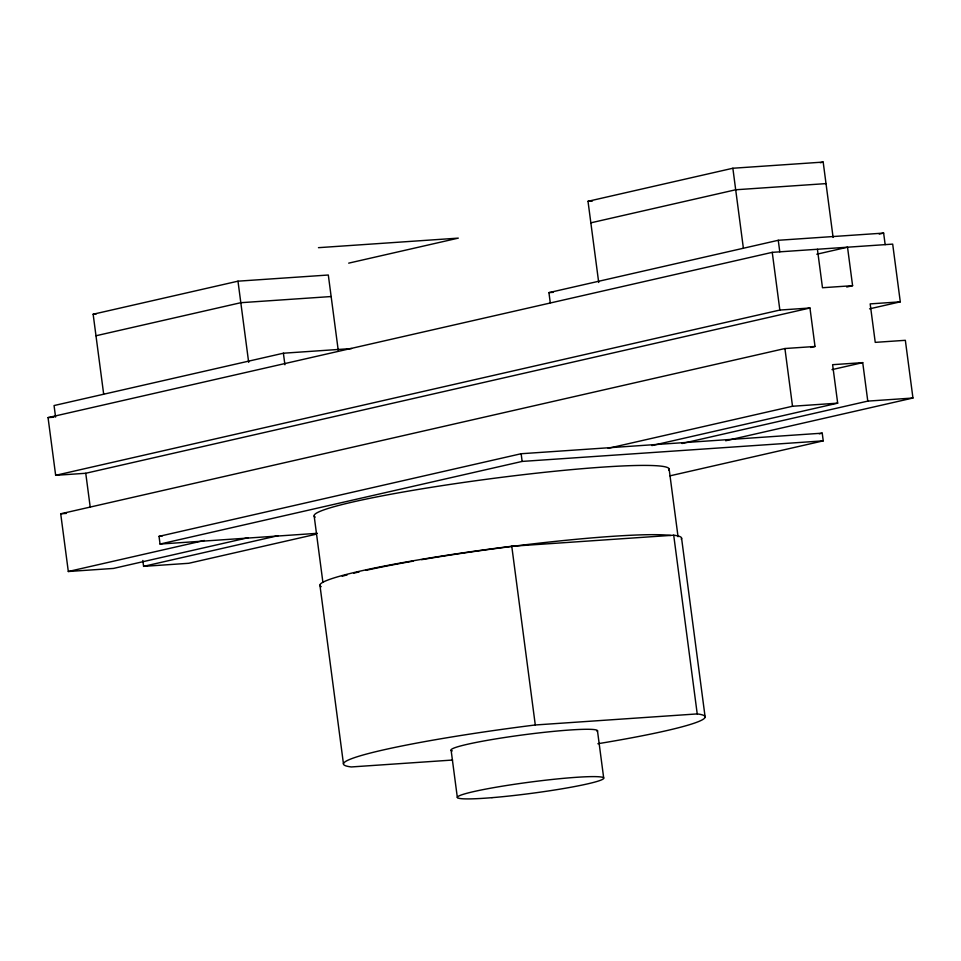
<?xml version="1.0" encoding="UTF-8"?>
<svg xmlns="http://www.w3.org/2000/svg" width="961" height="961" viewBox="0 0 961 961"><rect width="100%" height="100%" fill="white"/><g stroke="black" fill="none" stroke-linecap="round" stroke-linejoin="round"><path stroke-width="1.44" d="M103.644 393.938L93.145 314.235L237.98 281.177L328.314 275.014L338.236 350.357M598.703 282.462L588.012 201.305L732.859 168.247L823.181 162.085L833.103 237.427M348.687 263.146L458.301 238.124L318.463 247.674M820.262 162.745L823.181 162.085M95.98 335.761L240.815 302.703L331.149 296.541M590.847 222.832L735.694 189.773L826.016 183.611M351.666 348.555L283.387 353.216L54.056 405.554L55.582 417.098M550.257 302.727L548.935 292.624L778.266 240.286L883.639 233.091L885.165 244.635M810.64 347.474L815.024 346.477L809.955 308L85.757 473.268L55.654 475.323L48.05 417.603L772.248 252.347L892.685 244.118L900.289 301.838L869.561 308.841M879.255 234.088L883.639 233.091M816.802 254.221L847.53 247.205L852.587 285.681L846.737 287.015M55.654 475.323L779.851 310.055L809.955 308M248.07 537.716L113.47 568.431L68.315 571.507L60.711 513.799L784.921 348.531L815.024 346.477M831.998 369.637L862.726 362.633L867.783 401.109L681.986 443.501M317.334 533.319L160.055 544.058L159.033 536.358L521.138 453.736L822.232 433.171L823.241 440.859L669.925 475.851M160.055 544.058L522.147 461.424L823.241 440.859M68.315 571.507L204.369 540.466M608.169 448.319L792.513 406.251L837.68 403.164L832.61 364.687L862.726 362.633M651.87 445.568L837.68 403.164M142.805 560.455L143.585 566.365L278.185 535.649M316.037 534.244L188.752 563.29L143.585 566.365M725.687 440.751L912.95 398.022L905.346 340.314L875.243 342.368L870.173 303.892L900.289 301.838M819.301 433.831L822.232 433.171M588.012 201.305L592.457 201.005M93.145 314.235L96.112 314.031M548.935 292.624L553.38 292.312M852.587 285.681L822.484 287.735L817.415 249.259M48.05 417.603L53.876 417.206M867.783 401.109L912.95 398.022M60.711 513.799L66.453 513.402M159.033 536.358L162.037 536.154M321.214 586.678A179.178 13.742 -7.5 0 1 511.769 546.256L673.709 535.205A179.178 13.742 -7.5 0 1 681.229 539.193M452.559 760.043L351.342 766.95A179.178 13.742 -7.5 0 1 535.289 724.978L697.23 713.915L673.709 535.205M778.266 240.286L779.779 251.83M772.248 252.347L779.851 310.055M784.921 348.531L792.513 406.251M732.859 168.247L743.346 247.962M681.589 538.28L705.122 717.002M669.12 468.932L678.046 536.706M597.454 730.624L603.688 777.954M521.138 453.736L522.147 461.424M511.769 546.256L535.289 724.978M451.117 750.241L457.352 797.57M314.163 515.997L322.896 582.306M319.929 585.153L343.461 763.863M283.387 353.216L284.912 364.76M237.98 281.177L248.671 362.345M85.757 473.268L90.238 507.3M452.295 750.901A73.853 5.67 -7.5 0 1 521.318 735.117A73.853 5.67 -7.5 0 1 597.141 731.489M697.23 713.915A179.178 13.742 -7.5 0 1 597.874 743.73M342.248 576.228A179.046 13.73 -7.5 0 1 347.221 574.858M353.816 573.176A179.046 13.73 -7.5 0 1 359.174 571.891M365.889 570.366A179.046 13.73 -7.5 0 1 413.122 561.14M421.591 559.674A179.046 13.73 -7.5 0 1 670.61 535.457M315.232 517.09A179.046 13.73 -7.5 0 1 487.996 479.083A179.046 13.73 -7.5 0 1 668.712 470.265M491.972 797.666A73.853 5.67 -7.5 0 0 603.712 778.362A73.853 5.67 -7.5 0 0 495.876 787.263A73.853 5.67 -7.5 0 0 491.972 797.666"/></g></svg>
